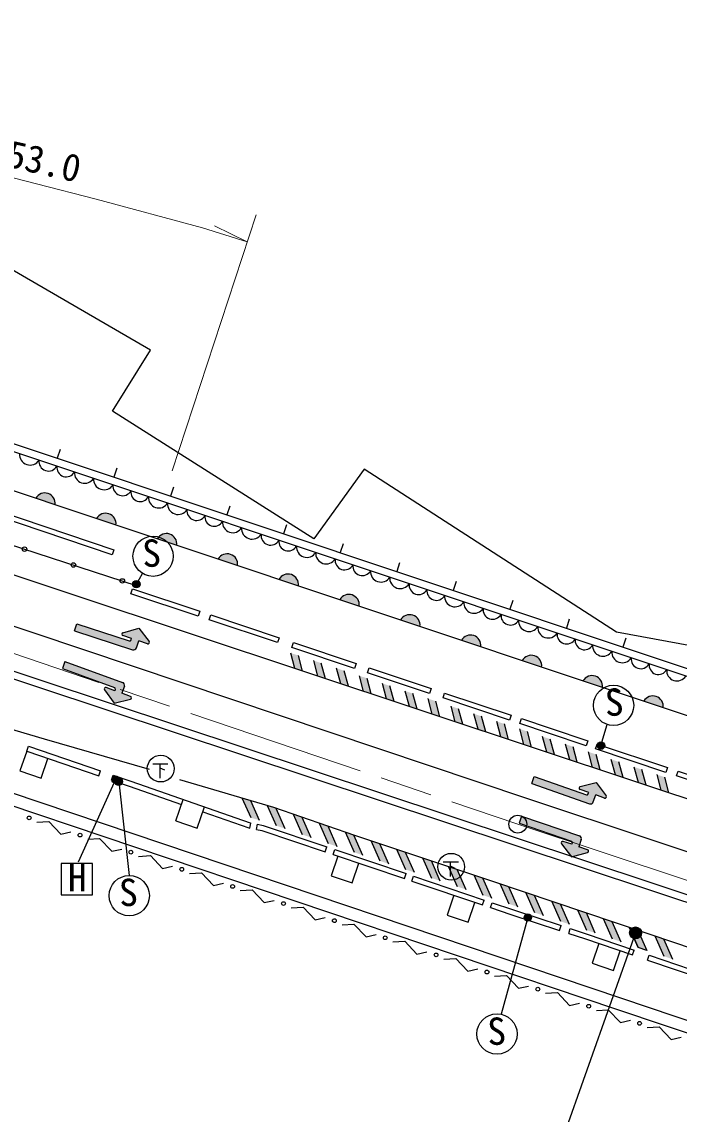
# Model space of a CAD drawing. Units: millimetres at full size, sheet at 1:1000; details may follow other scales. Extents: x 40000 to 680000, y 20000 to 380000.
# Drawn here: x 228751 to 272846, y 269085 to 342328 of the extents above; entities that cross this region are included whole.
import ezdxf
from ezdxf.enums import TextEntityAlignment as Align

# ---------------------------------------------------------------- set-up
doc = ezdxf.new("R2010")
doc.units = ezdxf.units.MM
doc.header["$LTSCALE"] = 1000
doc.linetypes.add('CHAIN', pattern=[18.5, 12, -1.5, 3.5, -1.5])
for name, color, linetype, lineweight in [('M-BGD', 7, 'Continuous', 25), ('M-BGD-EXST', 7, 'Continuous', 25), ('M-BMK', 2, 'CHAIN', 13), ('M-BMK-SRVR', 3, 'Continuous', 25), ('M-STR-HTXT', 7, 'Continuous', 13), ('M-STR-STRC', 7, 'Continuous', 25)]:
    doc.layers.add(name, color=color, linetype=linetype, lineweight=lineweight)
doc.styles.add('ＭＳ ゴシック', font='')
doc.styles.get('ＭＳ ゴシック').set_extended_font_data('MS Gothic')

msp = doc.modelspace()

# ---------------------------------------------------------------- hatches: boundary and pattern name
at = {"layer": 'M-BGD'}
for points in [[(229683, 310385), (230986, 309950, 0.82183)], [(233762, 309024), (235065, 308589, 0.82183)], [(237841, 307663), (239144, 307229, 0.82183)], [(241920, 306302), (243223, 305868, 0.82183)], [(245999, 304942), (247302, 304507, 0.82183)], [(250078, 303581), (251381, 303146, 0.82183)], [(254157, 302220), (255460, 301785, 0.82183)], [(258236, 300859), (259539, 300425, 0.82183)], [(262315, 299498), (263618, 299064, 0.82183)], [(266394, 298138), (267697, 297703, 0.82183)], [(270473, 296777), (271776, 296342, 0.82183)]]:
    msp.add_hatch(color=256, dxfattribs=at).paths.add_polyline_path(points)
at = {"layer": 'M-BGD-EXST'}
for points in [[(236213, 304500, 0.41421), (236552, 304400, 0.41421), (236652, 304739, 1)], [(267382, 293678, 0.41421), (267721, 293578, 0.41421), (267821, 293917, 1)], [(234818, 291402, 0.41421), (235157, 291302, 0.41421), (235257, 291641, 1)], [(235029, 291256, 0.41421), (235368, 291156, 0.41421), (235468, 291495, 1)], [(262474, 282155, 0.41421), (262813, 282055, 0.41421), (262913, 282394, 1)]]:
    msp.add_hatch(color=256, dxfattribs=at).paths.add_polyline_path(points)
at = {"layer": 'M-STR-STRC'}
for points in [[(236591, 300824), (237180, 300632, 0.74206), (237289, 300789), (236601, 301662), (235530, 301362, 0.74206), (235526, 301171), (236115, 300979), (236084, 300884, -0.41421), (235958, 300820), (232434, 301968), (232280, 301492), (236184, 300221, 0.41388), (236436, 300349)], [(247305, 299834), (246793, 300004), (247074, 298963), (247586, 298793)], [(235459, 297312), (236042, 297101, -0.74206), (236032, 296910), (234952, 296644), (234291, 297538, -0.74206), (234405, 297691), (234988, 297481), (235022, 297575, 0.41421), (234962, 297703), (231476, 298960), (231645, 299430), (235508, 298038, -0.41388), (235628, 297782)], [(248840, 299325), (248329, 299495), (248609, 298454), (249121, 298284)], [(250376, 298816), (249864, 298986), (250145, 297944), (250657, 297775)], [(251912, 298307), (251400, 298476), (251681, 297435), (252192, 297265)], [(253447, 297797), (252935, 297967), (253216, 296926), (253728, 296756)], [(254983, 297288), (254471, 297458), (254752, 296417), (255264, 296247)], [(256518, 296779), (256006, 296949), (256287, 295907), (256799, 295738)], [(258054, 296270), (257542, 296439), (257823, 295398), (258335, 295228)], [(259589, 295761), (259078, 295930), (259358, 294889), (259870, 294719)], [(261125, 295251), (260613, 295421), (260894, 294380), (261406, 294210)], [(262661, 294742), (262149, 294912), (262430, 293870), (262941, 293701)], [(264196, 294233), (263956, 294312), (263684, 294403), (263965, 293361), (264477, 293191)], [(265732, 293722), (265220, 293892), (265501, 292850), (266013, 292680)], [(267268, 293211), (266756, 293382), (267037, 292340), (267549, 292170)], [(268804, 292701), (268292, 292871), (268573, 291829), (269085, 291659)], [(270340, 292190), (269828, 292360), (270109, 291319), (270621, 291148)], [(267254, 290489), (267838, 290283, 0.74206), (267951, 290437), (267284, 291327), (266206, 291053, 0.74206), (266198, 290862), (266782, 290656), (266749, 290561, -0.41421), (266621, 290500), (263127, 291734), (262960, 291263), (266832, 289896, 0.41388), (267087, 290018)], [(271876, 291680), (271364, 291850), (271645, 290808), (272157, 290638)], [(244086, 290120), (243519, 290288), (244103, 288967), (244670, 288798)], [(245789, 289605), (245625, 289661), (245219, 289782), (245815, 288433), (246395, 288233)], [(247529, 289006), (246949, 289206), (247555, 287834), (248136, 287635)], [(249270, 288408), (248690, 288607), (249296, 287236), (249876, 287036)], [(266119, 287017), (266706, 286818, -0.74206), (266699, 286627), (265625, 286340), (264947, 287222, -0.74206), (265059, 287377), (265645, 287178), (265678, 287273, 0.41421), (265615, 287400), (262106, 288591), (262266, 289064), (266155, 287744, -0.41388), (266280, 287491)], [(251010, 287809), (250430, 288009), (251034, 286642), (251611, 286450)], [(252740, 287234), (252164, 287426), (252764, 286068), (253340, 285876)], [(254470, 286660), (253893, 286852), (254493, 285494), (255070, 285302)], [(256199, 286086), (255623, 286278), (256223, 284920), (256800, 284728)], [(257929, 285512), (257352, 285704), (257953, 284346), (258529, 284154)], [(259658, 284938), (259082, 285130), (259682, 283772), (259985, 283671), (260260, 283578)], [(261391, 284357), (260813, 284552), (261416, 283188), (261995, 282992)], [(263126, 283771), (262548, 283966), (263151, 282601), (263730, 282406)], [(264861, 283184), (264283, 283380), (264886, 282015), (265464, 281820)], [(266596, 282598), (266018, 282794), (266621, 281429), (267199, 281233)], [(268331, 282012), (267753, 282207), (268356, 280842), (268934, 280647)], [(270066, 281426), (269488, 281621), (270091, 280256), (270669, 280061)], [(270260, 281451, 1), (269585, 281022, 0.41421), (270137, 280899, 0.41421)], [(271801, 280839), (271223, 281035), (271826, 279670), (272321, 279503), (272405, 279474)]]:
    msp.add_hatch(color=256, dxfattribs=at).paths.add_polyline_path(points)

# ---------------------------------------------------------------- linework, layer by layer
at = {"layer": 'M-BGD'}
for p, q in [((231327, 313658), (231129, 313065)), ((235122, 312392), (234924, 311799)), ((238916, 311126), (238718, 310533)), ((242710, 309860), (242513, 309267)), ((246505, 308594), (246307, 308001)), ((250299, 307328), (250101, 306736)), ((254094, 306063), (253896, 305470)), ((257888, 304797), (257690, 304204)), ((261682, 303531), (261485, 302938)), ((265477, 302265), (265279, 301672)), ((269271, 300999), (269073, 300406)), ((229079, 293424), (229192, 293755)), ((229192, 293755), (234037, 292099)), ((229079, 293424), (233924, 291768)), ((233924, 291768), (234037, 292099)), ((234763, 291481), (234877, 291812)), ((239089, 288763), (239583, 290180)), ((240505, 288269), (240999, 289686)), ((239089, 288763), (240505, 288269)), ((244042, 288264), (244107, 288608)), ((244494, 288179), (244559, 288523)), ((249102, 286676), (249214, 287008)), ((249635, 286496), (249747, 286828)), ((249635, 286496), (254420, 284882)), ((249747, 286828), (254531, 285213)), ((254420, 284882), (254531, 285213)), ((254911, 284716), (255023, 285047)), ((255023, 285047), (259773, 283444)), ((254911, 284716), (259661, 283113)), ((259661, 283113), (259773, 283444)), ((260197, 282932), (260309, 283263)), ((264820, 281405), (264929, 281737)), ((265435, 281204), (265543, 281536)), ((269714, 279761), (269827, 280092)), ((270722, 279417), (270835, 279749)), ((270722, 279417), (275116, 277921)), ((270835, 279749), (275229, 278252))]:
    msp.add_line(p, q, dxfattribs=at)
for points in [[(197741, 342149), (198203, 340943), (198639, 339431), (199078, 337781), (199439, 336000), (199723, 334520), (200058, 332594), (200352, 330244), (200711, 327228), (201007, 324702), (201311, 322486), (284010, 294896), (284096, 294868)], [(198208, 342328), (198678, 341102), (199121, 339564), (199565, 337895), (199930, 336096), (200215, 334610), (200553, 332668), (200848, 330304), (201207, 327286), (201503, 324765), (201764, 322862), (284167, 295371), (284251, 295343)], [(307791, 307776), (295126, 288772), (278593, 299561), (268638, 301401), (251714, 312329), (248338, 307673), (234829, 316231), (237382, 320307), (220193, 330287), (217791, 326744), (206224, 334585), (206644, 335347), (204014, 337099), (206263, 341099)], [(152097, 336600), (176289, 328337), (178471, 328135), (180199, 327943), (185095, 326144), (189246, 323962), (192500, 322790), (283226, 292522), (298013, 287694)], [(185172, 315738), (189735, 315522), (193868, 315307), (197570, 314877), (201187, 314533), (203985, 314103), (207859, 313242), (211304, 312339), (215953, 310962), (223013, 308897), (236422, 304540)], [(184454, 303423), (187857, 303423), (192062, 303205), (194735, 302889), (197457, 302525), (200398, 302039), (204384, 301237), (207700, 300530), (211443, 299679), (216231, 298343), (221141, 296935), (230257, 294253), (237303, 292211)], [(176812, 299329), (179220, 299435), (183720, 299524), (188203, 299458), (191893, 299209), (196147, 298767), (199225, 298347), (204883, 297134), (215482, 294666), (218068, 294067), (225896, 291375), (268976, 276854), (285143, 271403)], [(176867, 298431), (179259, 298536), (183700, 298719), (188180, 298644), (191845, 298408), (195936, 297982), (199057, 297462), (204687, 296255), (215278, 293789), (217824, 293200), (225600, 290598), (268638, 276118), (284763, 270708)], [(229079, 293424), (228626, 292099), (230046, 291614), (230498, 292939)], [(234877, 291812), (236056, 291409), (244070, 288615), (244107, 288608)], [(234763, 291481), (235942, 291078), (239467, 289849)], [(240884, 289355), (243979, 288276), (244042, 288264)], [(229758, 288667), (230557, 288714), (231368, 287859), (232040, 288009)], [(244494, 288179), (244849, 288112), (249102, 286676)], [(244559, 288523), (244938, 288451), (249214, 287008)], [(233170, 287519), (233969, 287566), (234780, 286711), (235452, 286861)], [(236582, 286371), (237381, 286418), (238192, 285563), (238864, 285713)], [(249941, 286393), (249494, 285067), (250915, 284587), (251362, 285913)], [(239994, 285223), (240793, 285270), (241604, 284415), (242276, 284565)], [(243406, 284075), (244205, 284122), (245016, 283267), (245688, 283417)], [(257727, 283765), (257280, 282439), (258701, 281959), (259148, 283286)], [(246818, 282927), (247617, 282974), (248428, 282119), (249100, 282269)], [(260197, 282932), (261549, 282475), (264820, 281405)], [(260309, 283263), (261660, 282807), (264929, 281737)], [(250230, 281779), (251029, 281826), (251840, 280971), (252512, 281121)], [(265543, 281536), (266615, 281186), (269827, 280092)], [(253642, 280631), (254441, 280678), (255252, 279823), (255924, 279974)], [(265435, 281204), (266505, 280854), (269714, 279761)], [(267467, 280526), (267015, 279201), (268435, 278717), (268887, 280042)], [(257054, 279483), (257853, 279530), (258664, 278675), (259336, 278826)], [(260466, 278335), (261266, 278382), (262076, 277527), (262748, 277678)], [(263878, 277187), (264678, 277235), (265488, 276379), (266160, 276530)], [(267291, 276040), (268090, 276087), (268901, 275232), (269573, 275383)], [(270704, 274895), (271503, 274942), (272314, 274087), (272986, 274238)]]:
    msp.add_lwpolyline(points, dxfattribs=at)
for points in [[(234928, 306916), (234816, 306585), (184856, 323473), (184968, 323804)], [(240682, 302810), (240571, 302478), (236072, 303980), (236183, 304312)], [(246004, 301033), (245893, 300701), (241326, 302226), (241437, 302558)], [(251171, 299308), (251061, 298976), (246854, 300380), (246965, 300712)], [(256207, 297627), (256096, 297295), (251929, 298686), (252040, 299018)], [(261584, 295832), (261474, 295500), (257004, 296992), (257115, 297324)], [(266715, 294118), (266604, 293786), (264085, 294628), (262151, 295274), (262262, 295606), (264196, 294960)], [(272065, 292330), (271954, 291998), (267241, 293573), (267352, 293905)], [(277087, 290651), (276976, 290320), (272665, 291760), (272776, 292092)]]:
    msp.add_lwpolyline(points, close=True, dxfattribs=at)
for centre, radius in [((228932, 306973), 150), ((232213, 305907), 150), ((235495, 304841), 150), ((238069, 292258), 900), ((229243, 288947), 125), ((232655, 287799), 125), ((236067, 286651), 125), ((257552, 285673), 900), ((239479, 285503), 125), ((242891, 284355), 125), ((246303, 283207), 125), ((249716, 282059), 125), ((253128, 280911), 125), ((256540, 279763), 125), ((259952, 278615), 125), ((263364, 277467), 125), ((266776, 276320), 125), ((270189, 275175), 125)]:
    msp.add_circle(centre, radius, dxfattribs=at)
for centre, radius, start, end in [((229303, 313316), 706, 174.61492, 328.48658), ((230540, 312852), 643, 171.49715, 331.60436), ((231729, 312450), 630, 171.24193, 331.85958), ((232972, 312078), 691, 173.82702, 329.27449), ((234268, 311659), 706, 174.61492, 328.48658), ((235506, 311195), 643, 171.49715, 331.60436), ((230292, 310039), 700, 352.72128, 150.37947), ((236695, 310793), 630, 171.24193, 331.85958), ((237937, 310422), 691, 173.82702, 329.27449), ((239234, 310002), 706, 174.61492, 328.48658), ((234371, 308678), 700, 352.72128, 150.37947), ((240472, 309538), 643, 171.49715, 331.60436), ((241660, 309137), 630, 171.24193, 331.85958), ((242903, 308765), 691, 173.82702, 329.27449), ((244200, 308346), 706, 174.61492, 328.48658), ((238450, 307317), 700, 352.72128, 150.37947), ((245438, 307882), 643, 171.49715, 331.60436), ((246626, 307480), 630, 171.24193, 331.85958), ((247869, 307108), 691, 173.82702, 329.27449), ((242529, 305957), 700, 352.72128, 150.37947), ((249166, 306689), 706, 174.61492, 328.48658), ((250404, 306225), 643, 171.49715, 331.60436), ((251592, 305823), 630, 171.24193, 331.85958), ((252835, 305452), 691, 173.82702, 329.27449), ((246608, 304596), 700, 352.72128, 150.37947), ((254132, 305032), 706, 174.61492, 328.48658), ((255369, 304568), 643, 171.49715, 331.60436), ((256558, 304166), 630, 171.24193, 331.85958), ((250687, 303235), 700, 352.72128, 150.37947), ((257801, 303795), 691, 173.82702, 329.27449), ((259097, 303375), 706, 174.61492, 328.48658), ((254766, 301874), 700, 352.72128, 150.37947), ((260335, 302912), 643, 171.49715, 331.60436), ((261524, 302510), 630, 171.24193, 331.85958), ((262767, 302138), 691, 173.82702, 329.27449), ((264063, 301719), 706, 174.61492, 328.48658), ((258845, 300513), 700, 352.72128, 150.37947), ((265301, 301255), 643, 171.49715, 331.60436), ((266489, 300853), 630, 171.24193, 331.85958), ((267732, 300482), 691, 173.82702, 329.27449), ((262924, 299152), 700, 352.72128, 150.37947), ((269029, 300062), 706, 174.61492, 328.48658), ((270267, 299598), 643, 171.49715, 331.60436), ((271455, 299196), 630, 171.24193, 331.85958), ((272698, 298825), 691, 173.82702, 329.27449), ((267003, 297792), 700, 352.72128, 150.37947), ((271082, 296431), 700, 352.72128, 150.37947)]:
    msp.add_arc(centre, radius, start, end, dxfattribs=at)
at = {"layer": 'M-BGD-EXST'}
for p, q in [((236433, 304620), (236847, 305345)), ((267601, 293798), (268021, 295214)), ((237532, 292585), (238551, 292585)), ((238003, 292573), (238003, 291604)), ((238003, 292318), (238322, 292165)), ((235037, 291521), (232524, 285975)), ((235249, 291376), (235946, 285087)), ((233488, 285885), (231388, 285885)), ((231388, 285885), (231388, 283785)), ((233488, 283785), (233488, 285885)), ((257014, 286000), (258034, 286000)), ((257486, 285988), (257486, 285019)), ((257486, 285733), (257804, 285580)), ((231388, 283785), (233488, 283785)), ((262694, 282274), (260898, 275783))]:
    msp.add_line(p, q, dxfattribs=at)
for centre, radius in [((237553, 306496), 1350), ((236433, 304620), 250), ((268445, 296496), 1350), ((267601, 293798), 250), ((235037, 291521), 250), ((235249, 291376), 250), ((235954, 283737), 1350), ((262694, 282274), 250), ((260626, 274461), 1350)]:
    msp.add_circle(centre, radius, dxfattribs=at)
at = {"layer": 'M-BMK'}
msp.add_lwpolyline([(76903, 264525), (139356, 299325), (143451, 300945), (146546, 302163), (149500, 303288), (152455, 304272), (155737, 305209), (159207, 306100), (163052, 307037), (167120, 307692), (172525, 308490), (180843, 308917), (187455, 308917), (195706, 308342), (202970, 307280), (210706, 305627), (217137, 303764), (222555, 301887), (262019, 288528), (309784, 272650)], dxfattribs=at)
at = {"layer": 'M-BMK-SRVR'}
msp.add_circle((262019, 288528), 600, dxfattribs=at)
at = {"layer": 'M-STR-HTXT'}
for p, q in [((244468, 329377), (238839, 312216)), ((243876, 327572), (241675, 328659))]:
    msp.add_line(p, q, dxfattribs=at)
msp.add_lwpolyline([(185180, 339559), (189815, 339195), (193800, 338679), (196941, 338211), (201137, 337555), (209139, 336145), (217697, 334302), (225704, 332504), (233741, 330438), (240860, 328511), (243876, 327572)], dxfattribs=at)
at = {"layer": 'M-STR-STRC'}
for p, q in [((232280, 301492), (232434, 301968)), ((232434, 301968), (235958, 300820)), ((232280, 301492), (236184, 300221)), ((236115, 300979), (235526, 301171)), ((235530, 301362), (236601, 301662)), ((236601, 301662), (237289, 300789)), ((236084, 300884), (236115, 300979)), ((236436, 300349), (236591, 300824)), ((237180, 300632), (236591, 300824)), ((247074, 298963), (246793, 300004)), ((247586, 298793), (247305, 299834)), ((231645, 299430), (231476, 298960)), ((231476, 298960), (234962, 297703)), ((231645, 299430), (235508, 298038)), ((248609, 298454), (248329, 299495)), ((249121, 298284), (248840, 299325)), ((250145, 297944), (249864, 298986)), ((250657, 297775), (250376, 298816)), ((251681, 297435), (251400, 298476)), ((252192, 297265), (251912, 298307)), ((234291, 297538), (234952, 296644)), ((234988, 297481), (234405, 297691)), ((235022, 297575), (234988, 297481)), ((235628, 297782), (235459, 297312)), ((253216, 296926), (252935, 297967)), ((253728, 296756), (253447, 297797)), ((254752, 296417), (254471, 297458)), ((234952, 296644), (236032, 296910)), ((236042, 297101), (235459, 297312)), ((255264, 296247), (254983, 297288)), ((256287, 295907), (256006, 296949)), ((256799, 295738), (256518, 296779)), ((257823, 295398), (257542, 296439)), ((258335, 295228), (258054, 296270)), ((259358, 294889), (259078, 295930)), ((259870, 294719), (259589, 295761)), ((260894, 294380), (260613, 295421)), ((261406, 294210), (261125, 295251)), ((262430, 293870), (262149, 294912)), ((262941, 293701), (262661, 294742)), ((263965, 293361), (263684, 294403)), ((264477, 293191), (264196, 294233)), ((265501, 292850), (265220, 293892)), ((266013, 292680), (265732, 293722)), ((267037, 292340), (266756, 293382)), ((267549, 292170), (267268, 293211)), ((268573, 291829), (268292, 292871)), ((269085, 291659), (268804, 292701)), ((270109, 291319), (269828, 292360)), ((262960, 291263), (263127, 291734)), ((263127, 291734), (266621, 290500)), ((270621, 291148), (270340, 292190)), ((271645, 290808), (271364, 291850)), ((272157, 290638), (271876, 291680)), ((262960, 291263), (266832, 289896)), ((266782, 290656), (266198, 290862)), ((266206, 291053), (267284, 291327)), ((267284, 291327), (267951, 290437)), ((243519, 290288), (244103, 288967)), ((244086, 290120), (244670, 288798)), ((266749, 290561), (266782, 290656)), ((267087, 290018), (267254, 290489)), ((267838, 290283), (267254, 290489)), ((245219, 289782), (245815, 288433)), ((245789, 289605), (246395, 288233)), ((246949, 289206), (247555, 287834)), ((247529, 289006), (248136, 287635)), ((248690, 288607), (249296, 287236)), ((262266, 289064), (262106, 288591)), ((262106, 288591), (265615, 287400)), ((262266, 289064), (266155, 287744)), ((249270, 288408), (249876, 287036)), ((250430, 288009), (251034, 286642)), ((251010, 287809), (251611, 286450)), ((252164, 287426), (252764, 286068)), ((252740, 287234), (253340, 285876)), ((264947, 287222), (265625, 286340)), ((265645, 287178), (265059, 287377)), ((265678, 287273), (265645, 287178)), ((266280, 287491), (266119, 287017)), ((253893, 286852), (254493, 285494)), ((254470, 286660), (255070, 285302)), ((265625, 286340), (266699, 286627)), ((266706, 286818), (266119, 287017)), ((255623, 286278), (256223, 284920)), ((256199, 286086), (256800, 284728)), ((257352, 285704), (257953, 284346)), ((257929, 285512), (258529, 284154)), ((259082, 285130), (259682, 283772)), ((259658, 284938), (260260, 283578)), ((260813, 284552), (261416, 283188)), ((261391, 284357), (261995, 282992)), ((262548, 283966), (263151, 282601)), ((263126, 283771), (263730, 282406)), ((264283, 283380), (264886, 282015)), ((264861, 283184), (265464, 281820)), ((266018, 282794), (266621, 281429)), ((266596, 282598), (267199, 281233)), ((267753, 282207), (268356, 280842)), ((268331, 282012), (268934, 280647)), ((269488, 281621), (270091, 280256)), ((270066, 281426), (270669, 280061)), ((269923, 281236), (261700, 258075)), ((271223, 281035), (271826, 279670)), ((271801, 280839), (272405, 279474))]:
    msp.add_line(p, q, dxfattribs=at)
for points in [[(301616, 281252), (300621, 281289), (299826, 281440), (263673, 293458), (224161, 306562), (218598, 308140), (210911, 310356), (206181, 311243), (199972, 312326), (196968, 312791), (191889, 313375), (189375, 313578), (187420, 313654), (182363, 313674)], [(183979, 310511), (187571, 310530), (196007, 309915), (203699, 308880), (211055, 307197), (217621, 305326), (222930, 303566), (262607, 290282), (296232, 279105)], [(115041, 285777), (126607, 292785), (136846, 298502), (142278, 301432), (147854, 303882), (151508, 305275), (155834, 306524), (159203, 307058), (163807, 307491), (171501, 307830), (178399, 307862), (185536, 307708), (189840, 307522), (194629, 307121), (198059, 306812), (201180, 306287), (205258, 305639), (209098, 304741), (212837, 303691), (217225, 302425), (220685, 301251), (225421, 299703), (298524, 275479)], [(175106, 306685), (179541, 307015), (183012, 307146), (185520, 307208), (189808, 307023), (194586, 306623), (197995, 306316), (201099, 305794), (205162, 305148), (208974, 304256), (212700, 303210), (217075, 301948), (220527, 300777), (225265, 299228), (298284, 275032)], [(239331, 291534), (245625, 289661), (251070, 287789), (260335, 284714), (272675, 280544), (283047, 277002), (290684, 274387), (291639, 273999), (292381, 273539), (293301, 272868), (294468, 271878), (295810, 270412)]]:
    msp.add_lwpolyline(points, dxfattribs=at)
msp.add_lwpolyline([(270091, 280256), (269488, 281621), (270066, 281426), (270669, 280061)], close=True, dxfattribs=at)
msp.add_circle((269923, 281236), 400, dxfattribs=at)
for centre, radius, start, end in [((235557, 301266), 100, 105.64724, 251.95718), ((235989, 300915), 100, 251.95718, 341.95718), ((236246, 300411), 200, 251.95718, 341.89283), ((237211, 300727), 100, 251.95718, 38.26711), ((234371, 297597), 100, 70.17805, 216.48799), ((234928, 297609), 100, 340.17805, 70.17805), ((235440, 297850), 200, 340.2424, 70.17805), ((236008, 297007), 100, 283.86812, 70.17805), ((266231, 290956), 100, 104.24729, 250.55722), ((266655, 290595), 100, 250.55722, 340.55722), ((267871, 290377), 100, 250.55722, 36.86715), ((266899, 290084), 200, 250.55722, 340.49287), ((265026, 287283), 100, 71.24637, 217.5563), ((265583, 287305), 100, 341.24637, 71.24637), ((266090, 287555), 200, 341.31072, 71.24637), ((266674, 286723), 100, 284.93643, 71.24637)]:
    msp.add_arc(centre, radius, start, end, dxfattribs=at)

# ---------------------------------------------------------------- texts
at = {"layer": 'M-BGD-EXST', "style": 'ＭＳ ゴシック'}
msp.add_text('H', height=1833, dxfattribs=at).set_placement((231840, 283477), align=Align.BOTTOM_LEFT)
at = {"layer": 'M-STR-HTXT', "style": 'ＭＳ ゴシック'}
msp.add_text('L=53.0', height=1833, rotation=347.343, dxfattribs=at).set_placement((225055, 332650), align=Align.BOTTOM_LEFT)
at = {"layer": 'M-STR-STRC', "style": 'ＭＳ ゴシック'}
for p in [(236889, 305214), (267920, 295225), (235334, 282464), (260038, 273158)]:
    msp.add_text('S', height=1833, rotation=2.404, dxfattribs=at).set_placement(p, align=Align.BOTTOM_LEFT)

doc.saveas('drawing.dxf')
